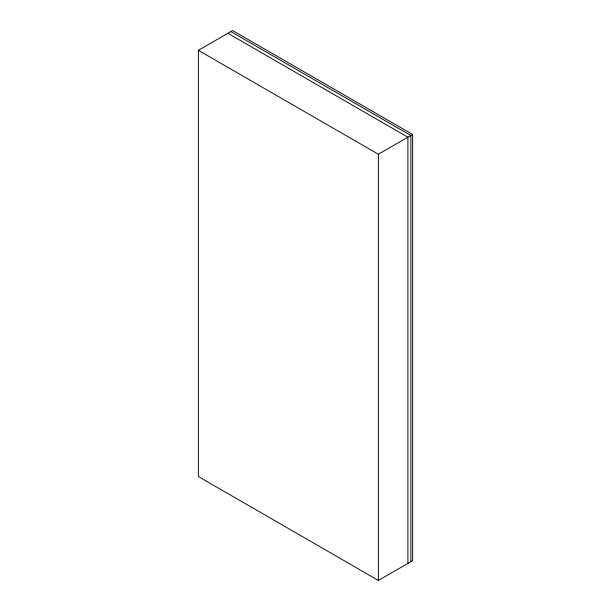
<?xml version="1.0" encoding="UTF-8"?>
<svg xmlns="http://www.w3.org/2000/svg" width="611" height="611" viewBox="0 0 611 611"><rect width="100%" height="100%" fill="white"/><g stroke="black" fill="none" stroke-linecap="round" stroke-linejoin="round"><path stroke-width="0.92" d="M198.376 50.323L232.623 30.55L412.624 134.473L412.624 560.677L378.377 580.45L198.376 476.527L198.376 50.323L378.377 154.247L412.624 134.473M230.851 31.573L410.859 135.497L410.859 561.7M227.903 33.277L407.904 137.2L407.904 563.403M378.377 154.247L378.377 580.45"/></g></svg>
